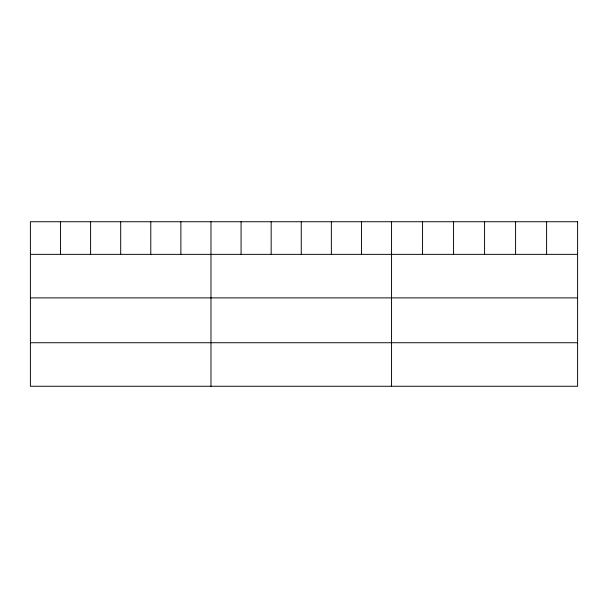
<?xml version="1.0" encoding="UTF-8"?>
<svg xmlns="http://www.w3.org/2000/svg" width="608" height="608" viewBox="0 0 608 608"><rect width="100%" height="100%" fill="white"/><g stroke="black" fill="none" stroke-linecap="round" stroke-linejoin="round"><path stroke-width="0.91" d="M30.4 254.357L577.6 254.357M30.4 297.882L577.6 297.882M30.4 342.73L577.6 342.73M546.592 221.738L546.592 254.357M515.584 221.738L515.584 254.357M484.576 221.738L484.576 254.357M453.568 221.738L453.568 254.357M422.56 221.738L422.56 254.357M391.552 221.738L391.552 386.262M361.456 221.738L361.456 254.357M331.36 221.738L331.36 254.357M301.264 221.738L301.264 254.357M271.168 221.738L271.168 254.357M241.072 221.738L241.072 254.357M210.976 221.738L210.976 386.262M180.88 221.738L180.88 254.357M150.784 221.738L150.784 254.357M120.688 221.738L120.688 254.357M90.592 221.738L90.592 254.357M60.496 221.738L60.496 254.357M577.6 221.738L30.4 221.738L30.4 386.262L577.6 386.262L577.6 221.738"/></g></svg>
